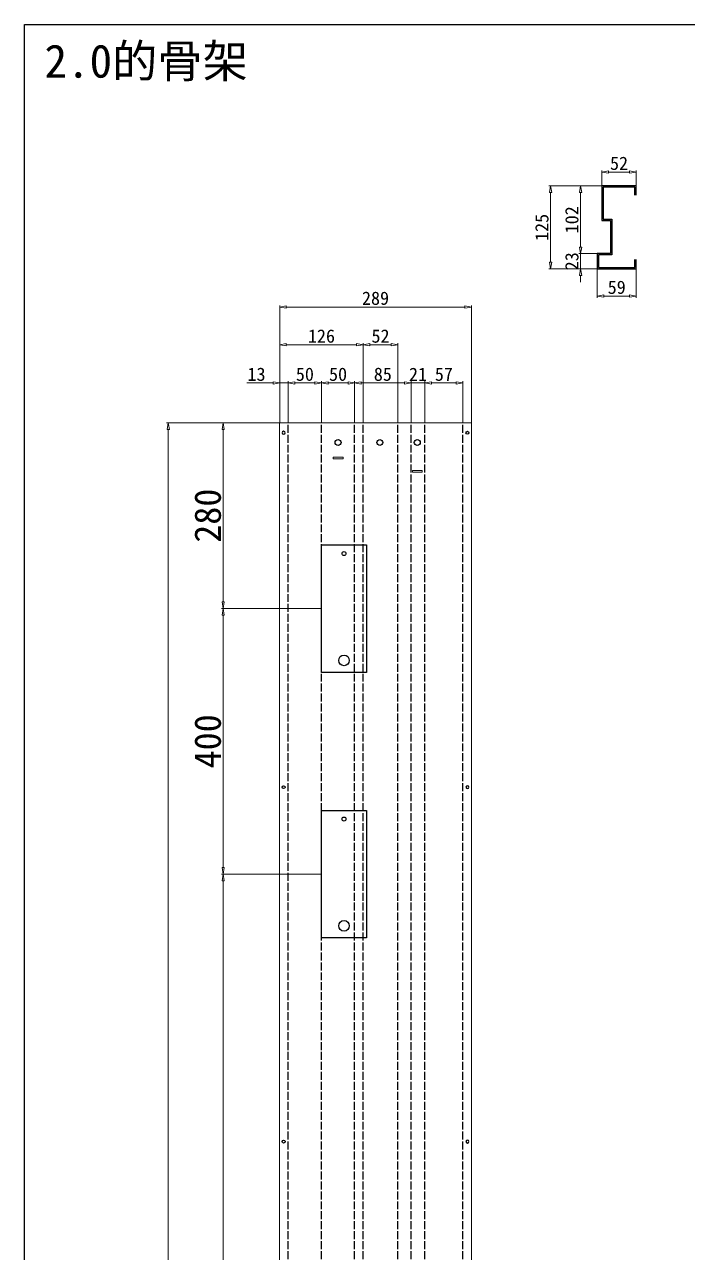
# Model space of a CAD drawing. Header units: millimetres. Extents: x -5145 to -179, y -6707 to -2962.
# Drawn here: x -5145 to -4146, y -4812 to -2962 of the extents above; entities that cross this region are included whole.
import ezdxf

# ---------------------------------------------------------------- set-up
doc = ezdxf.new("R2010")
doc.units = ezdxf.units.MM
doc.linetypes.add('ACAD_ISO02W100', pattern=[15, 12, -3])
for name, color, linetype in [('Cutting', 7, 'Continuous'), ('标注层', 7, 'Continuous'), ('绘图层', 7, 'Continuous')]:
    doc.layers.add(name, color=color, linetype=linetype)
doc.styles.get("Standard").update_dxf_attribs({"font": ''})
doc.styles.add('宋体', font='')
doc.styles.get('Standard').set_extended_font_data('SimSun')
doc.styles.get('宋体').set_extended_font_data('SimSun')
doc.dimstyles.new('ISO-25$0', dxfattribs={"dimtxt": 20, "dimasz": 10, "dimexe": 2.5, "dimexo": 0, "dimgap": 3.049991, "dimtad": 1, "dimdec": 1, "dimrnd": 0.001, "dimdsep": 46, "dimtxsty": 'Standard', "dimblk": 'CLOSEDBLANK', "dimcen": 0, "dimclrd": 4, "dimclre": 4, "dimclrt": 4, "dimazin": 3, "dimtm": 1e-09, "dimtfac": 0.707107, "dimtdec": 1, "dimtmove": 0, "dimatfit": 0, "dimldrblk": 'CLOSEDBLANK', "dimfxl": 1, "dimfrac": 2, "dimtolj": 1, "dimlwd": 9, "dimlwe": 9, "dimarcsym": 0})

# ---------------------------------------------------------------- blocks, each defined once
blk = doc.blocks.new('GK1')
blk.add_circle((0, 0), 2.25)
blk = doc.blocks.new('_ClosedBlank')
at = {"color": 0, "linetype": 'ByBlock', "lineweight": -2}
for p, q in [((-1, 0.17), (0, 0)), ((-1, 0.17), (-1, -0.17)), ((0, 0), (-1, -0.17))]:
    blk.add_line(p, q, dxfattribs=at)
blk = doc.blocks.new('*D3')
at = {"layer": 'Defpoints', "color": 0, "transparency": 16777216}
for p in [(-4760.7, -3561.9), (-4928.6, -6261.9), (-4760.7, -6261.9)]:
    blk.add_point(p, dxfattribs=at)
at = {"layer": '标注层', "color": 4, "lineweight": 9, "transparency": 16777216}
for p, q in [((-4760.7, -3561.9), (-4931.1, -3561.9)), ((-4928.6, -3571.9), (-4928.6, -6251.9)), ((-4760.7, -6261.9), (-4931.1, -6261.9))]:
    blk.add_line(p, q, dxfattribs=at)
at = {"layer": '标注层', "color": 4, "lineweight": 9, "transparency": 16777216, "xscale": 10, "yscale": 10, "zscale": 10}
for p, rotation in [((-4928.6, -3561.9), 90), ((-4928.6, -6261.9), 270)]:
    blk.add_blockref('_ClosedBlank', p, dxfattribs=dict(at, rotation=rotation))
at = {"layer": '标注层', "color": 7, "transparency": 16777216, "insert": (-4951.6, -4911.9), "char_height": 40, "attachment_point": 5, "rotation": 90, "style": '宋体'}
blk.add_mtext('\\A1;2700', dxfattribs=at)
blk = doc.blocks.new('*D4')
at = {"layer": 'Defpoints', "color": 0, "transparency": 16777216}
for p in [(-4223.2, -3184.1), (-4275.2, -3205.1), (-4223.2, -3205.1)]:
    blk.add_point(p, dxfattribs=at)
at = {"layer": '绘图层', "color": 4, "lineweight": 9, "transparency": 16777216}
for p, q in [((-4275.2, -3205.1), (-4275.2, -3181.6)), ((-4223.2, -3205.1), (-4223.2, -3181.6)), ((-4265.2, -3184.1), (-4233.2, -3184.1))]:
    blk.add_line(p, q, dxfattribs=at)
at = {"layer": '绘图层', "color": 4, "lineweight": 9, "transparency": 16777216, "xscale": 10, "yscale": 10, "zscale": 10, "rotation": 180}
blk.add_blockref('_ClosedBlank', (-4275.2, -3184.1), dxfattribs=at)
at = {"layer": '绘图层', "color": 4, "lineweight": 9, "transparency": 16777216, "xscale": 10, "yscale": 10, "zscale": 10}
blk.add_blockref('_ClosedBlank', (-4223.2, -3184.1), dxfattribs=at)
at = {"layer": '绘图层', "color": 7, "transparency": 16777216, "insert": (-4249.2, -3171.1), "char_height": 20, "attachment_point": 5}
blk.add_mtext('\\A1;52', dxfattribs=at)
blk = doc.blocks.new('*D5')
at = {"layer": 'Defpoints', "color": 0, "transparency": 16777216}
for p in [(-4282.2, -3330.1), (-4223.2, -3330.1), (-4223.2, -3371)]:
    blk.add_point(p, dxfattribs=at)
at = {"layer": '绘图层', "color": 4, "lineweight": 9, "transparency": 16777216}
for p, q in [((-4282.2, -3330.1), (-4282.2, -3373.5)), ((-4223.2, -3330.1), (-4223.2, -3373.5)), ((-4272.2, -3371), (-4233.2, -3371))]:
    blk.add_line(p, q, dxfattribs=at)
at = {"layer": '绘图层', "color": 4, "lineweight": 9, "transparency": 16777216, "xscale": 10, "yscale": 10, "zscale": 10, "rotation": 180}
blk.add_blockref('_ClosedBlank', (-4282.2, -3371), dxfattribs=at)
at = {"layer": '绘图层', "color": 4, "lineweight": 9, "transparency": 16777216, "xscale": 10, "yscale": 10, "zscale": 10}
blk.add_blockref('_ClosedBlank', (-4223.2, -3371), dxfattribs=at)
at = {"layer": '绘图层', "color": 7, "transparency": 16777216, "insert": (-4252.7, -3357.9), "char_height": 20, "attachment_point": 5}
blk.add_mtext('\\A1;59', dxfattribs=at)
blk = doc.blocks.new('*D45')
at = {"layer": 'Defpoints', "color": 0, "transparency": 16777216}
for p in [(-4275.2, -3205.1), (-4352.4, -3330.1), (-4282.2, -3330.1)]:
    blk.add_point(p, dxfattribs=at)
at = {"layer": '绘图层', "color": 4, "lineweight": 9, "transparency": 16777216}
for p, q in [((-4275.2, -3205.1), (-4354.9, -3205.1)), ((-4352.4, -3215.1), (-4352.4, -3320.1)), ((-4282.2, -3330.1), (-4354.9, -3330.1))]:
    blk.add_line(p, q, dxfattribs=at)
at = {"layer": '绘图层', "color": 4, "lineweight": 9, "transparency": 16777216, "xscale": 10, "yscale": 10, "zscale": 10}
for p, rotation in [((-4352.4, -3205.1), 90), ((-4352.4, -3330.1), 270)]:
    blk.add_blockref('_ClosedBlank', p, dxfattribs=dict(at, rotation=rotation))
at = {"layer": '绘图层', "color": 7, "transparency": 16777216, "insert": (-4365.4, -3267.6), "char_height": 20, "attachment_point": 5, "rotation": 90}
blk.add_mtext('\\A1;125', dxfattribs=at)
blk = doc.blocks.new('*D46')
at = {"layer": 'Defpoints', "color": 0, "transparency": 16777216}
for p in [(-4282.2, -3307.1), (-4307.1, -3330.1), (-4282.2, -3330.1)]:
    blk.add_point(p, dxfattribs=at)
at = {"layer": '绘图层', "color": 4, "lineweight": 9, "transparency": 16777216}
for p, q in [((-4307.1, -3297.1), (-4307.1, -3287.1)), ((-4282.2, -3307.1), (-4309.6, -3307.1)), ((-4307.1, -3307.1), (-4307.1, -3330.1)), ((-4282.2, -3330.1), (-4309.6, -3330.1)), ((-4307.1, -3340.1), (-4307.1, -3350.1))]:
    blk.add_line(p, q, dxfattribs=at)
at = {"layer": '绘图层', "color": 4, "lineweight": 9, "transparency": 16777216, "xscale": 10, "yscale": 10, "zscale": 10}
for p, rotation in [((-4307.1, -3307.1), 270), ((-4307.1, -3330.1), 90)]:
    blk.add_blockref('_ClosedBlank', p, dxfattribs=dict(at, rotation=rotation))
at = {"layer": '绘图层', "color": 7, "transparency": 16777216, "insert": (-4320.2, -3318.6), "char_height": 20, "attachment_point": 5, "rotation": 90}
blk.add_mtext('\\A1;23', dxfattribs=at)
blk = doc.blocks.new('*D21')
at = {"layer": 'Defpoints', "color": 0, "transparency": 16777216}
for p in [(-4307.1, -3205.1), (-4275.2, -3205.1), (-4282.2, -3307.1)]:
    blk.add_point(p, dxfattribs=at)
at = {"layer": '绘图层', "color": 4, "lineweight": 9, "transparency": 16777216}
for p, q in [((-4275.2, -3205.1), (-4309.6, -3205.1)), ((-4307.1, -3297.1), (-4307.1, -3215.1)), ((-4282.2, -3307.1), (-4309.6, -3307.1))]:
    blk.add_line(p, q, dxfattribs=at)
at = {"layer": '绘图层', "color": 4, "lineweight": 9, "transparency": 16777216, "xscale": 10, "yscale": 10, "zscale": 10}
for p, rotation in [((-4307.1, -3205.1), 90), ((-4307.1, -3307.1), 270)]:
    blk.add_blockref('_ClosedBlank', p, dxfattribs=dict(at, rotation=rotation))
at = {"layer": '绘图层', "color": 7, "transparency": 16777216, "insert": (-4320.2, -3256.1), "char_height": 20, "attachment_point": 5, "rotation": 90}
blk.add_mtext('\\A1;102', dxfattribs=at)
blk = doc.blocks.new('*D22')
at = {"layer": 'Defpoints', "color": 0, "transparency": 16777216}
for p in [(-4471.7, -3387.5), (-4760.7, -3561.9), (-4471.7, -3561.9)]:
    blk.add_point(p, dxfattribs=at)
at = {"layer": '标注层', "color": 4, "lineweight": 9, "transparency": 16777216}
for p, q in [((-4760.7, -3561.9), (-4760.7, -3385)), ((-4471.7, -3561.9), (-4471.7, -3385)), ((-4750.7, -3387.5), (-4481.7, -3387.5))]:
    blk.add_line(p, q, dxfattribs=at)
at = {"layer": '标注层', "color": 4, "lineweight": 9, "transparency": 16777216, "xscale": 10, "yscale": 10, "zscale": 10, "rotation": 180}
blk.add_blockref('_ClosedBlank', (-4760.7, -3387.5), dxfattribs=at)
at = {"layer": '标注层', "color": 4, "lineweight": 9, "transparency": 16777216, "xscale": 10, "yscale": 10, "zscale": 10}
blk.add_blockref('_ClosedBlank', (-4471.7, -3387.5), dxfattribs=at)
at = {"layer": '标注层', "color": 7, "transparency": 16777216, "insert": (-4616.2, -3374.4), "char_height": 20, "attachment_point": 5}
blk.add_mtext('\\A1;289', dxfattribs=at)
blk = doc.blocks.new('*D56')
at = {"layer": 'Defpoints', "color": 0, "transparency": 16777216}
for p in [(-4634.7, -3444.4), (-4760.7, -3561.9), (-4634.7, -3561.9)]:
    blk.add_point(p, dxfattribs=at)
at = {"layer": '标注层', "color": 4, "lineweight": 9, "transparency": 16777216}
for p, q in [((-4760.7, -3561.9), (-4760.7, -3441.9)), ((-4750.7, -3444.4), (-4644.7, -3444.4)), ((-4634.7, -3561.9), (-4634.7, -3441.9))]:
    blk.add_line(p, q, dxfattribs=at)
at = {"layer": '标注层', "color": 4, "lineweight": 9, "transparency": 16777216, "xscale": 10, "yscale": 10, "zscale": 10, "rotation": 180}
blk.add_blockref('_ClosedBlank', (-4760.7, -3444.4), dxfattribs=at)
at = {"layer": '标注层', "color": 4, "lineweight": 9, "transparency": 16777216, "xscale": 10, "yscale": 10, "zscale": 10}
blk.add_blockref('_ClosedBlank', (-4634.7, -3444.4), dxfattribs=at)
at = {"layer": '标注层', "color": 7, "transparency": 16777216, "insert": (-4697.7, -3431.4), "char_height": 20, "attachment_point": 5}
blk.add_mtext('\\A1;126', dxfattribs=at)
blk = doc.blocks.new('*D57')
at = {"layer": 'Defpoints', "color": 0, "transparency": 16777216}
for p in [(-4582.7, -3444.4), (-4634.7, -3561.9), (-4582.7, -3561.9)]:
    blk.add_point(p, dxfattribs=at)
at = {"layer": '标注层', "color": 4, "lineweight": 9, "transparency": 16777216}
for p, q in [((-4634.7, -3561.9), (-4634.7, -3441.9)), ((-4624.7, -3444.4), (-4592.7, -3444.4)), ((-4582.7, -3561.9), (-4582.7, -3441.9))]:
    blk.add_line(p, q, dxfattribs=at)
at = {"layer": '标注层', "color": 4, "lineweight": 9, "transparency": 16777216, "xscale": 10, "yscale": 10, "zscale": 10, "rotation": 180}
blk.add_blockref('_ClosedBlank', (-4634.7, -3444.4), dxfattribs=at)
at = {"layer": '标注层', "color": 4, "lineweight": 9, "transparency": 16777216, "xscale": 10, "yscale": 10, "zscale": 10}
blk.add_blockref('_ClosedBlank', (-4582.7, -3444.4), dxfattribs=at)
at = {"layer": '标注层', "color": 7, "transparency": 16777216, "insert": (-4608.7, -3431.4), "char_height": 20, "attachment_point": 5}
blk.add_mtext('\\A1;52', dxfattribs=at)
blk = doc.blocks.new('*D58')
at = {"layer": 'Defpoints', "color": 0, "transparency": 16777216}
for p in [(-4760.7, -3501.9), (-4760.7, -3561.9), (-4747.7, -3561.9)]:
    blk.add_point(p, dxfattribs=at)
at = {"layer": '标注层', "color": 4, "lineweight": 9, "transparency": 16777216}
for p, q in [((-4770.7, -3501.9), (-4810.4, -3501.9)), ((-4760.7, -3561.9), (-4760.7, -3499.4)), ((-4747.7, -3501.9), (-4760.7, -3501.9)), ((-4747.7, -3561.9), (-4747.7, -3499.4)), ((-4737.7, -3501.9), (-4727.7, -3501.9))]:
    blk.add_line(p, q, dxfattribs=at)
at = {"layer": '标注层', "color": 4, "lineweight": 9, "transparency": 16777216, "xscale": 10, "yscale": 10, "zscale": 10}
blk.add_blockref('_ClosedBlank', (-4760.7, -3501.9), dxfattribs=at)
at = {"layer": '标注层', "color": 4, "lineweight": 9, "transparency": 16777216, "xscale": 10, "yscale": 10, "zscale": 10, "rotation": 180}
blk.add_blockref('_ClosedBlank', (-4747.7, -3501.9), dxfattribs=at)
at = {"layer": '标注层', "color": 7, "transparency": 16777216, "insert": (-4795.6, -3488.9), "char_height": 20, "attachment_point": 5}
blk.add_mtext('\\A1;13', dxfattribs=at)
blk = doc.blocks.new('*D59')
at = {"layer": 'Defpoints', "color": 0, "transparency": 16777216}
for p in [(-4697.7, -3501.9), (-4747.7, -3561.9), (-4697.7, -3561.9)]:
    blk.add_point(p, dxfattribs=at)
at = {"layer": '标注层', "color": 4, "lineweight": 9, "transparency": 16777216}
for p, q in [((-4747.7, -3561.9), (-4747.7, -3499.4)), ((-4737.7, -3501.9), (-4707.7, -3501.9)), ((-4697.7, -3561.9), (-4697.7, -3499.4))]:
    blk.add_line(p, q, dxfattribs=at)
at = {"layer": '标注层', "color": 4, "lineweight": 9, "transparency": 16777216, "xscale": 10, "yscale": 10, "zscale": 10, "rotation": 180}
blk.add_blockref('_ClosedBlank', (-4747.7, -3501.9), dxfattribs=at)
at = {"layer": '标注层', "color": 4, "lineweight": 9, "transparency": 16777216, "xscale": 10, "yscale": 10, "zscale": 10}
blk.add_blockref('_ClosedBlank', (-4697.7, -3501.9), dxfattribs=at)
at = {"layer": '标注层', "color": 7, "transparency": 16777216, "insert": (-4722.7, -3488.9), "char_height": 20, "attachment_point": 5}
blk.add_mtext('\\A1;50', dxfattribs=at)
blk = doc.blocks.new('*D60')
at = {"layer": 'Defpoints', "color": 0, "transparency": 16777216}
for p in [(-4647.7, -3501.9), (-4697.7, -3561.9), (-4647.7, -3561.9)]:
    blk.add_point(p, dxfattribs=at)
at = {"layer": '标注层', "color": 4, "lineweight": 9, "transparency": 16777216}
for p, q in [((-4697.7, -3561.9), (-4697.7, -3499.4)), ((-4687.7, -3501.9), (-4657.7, -3501.9)), ((-4647.7, -3561.9), (-4647.7, -3499.4))]:
    blk.add_line(p, q, dxfattribs=at)
at = {"layer": '标注层', "color": 4, "lineweight": 9, "transparency": 16777216, "xscale": 10, "yscale": 10, "zscale": 10, "rotation": 180}
blk.add_blockref('_ClosedBlank', (-4697.7, -3501.9), dxfattribs=at)
at = {"layer": '标注层', "color": 4, "lineweight": 9, "transparency": 16777216, "xscale": 10, "yscale": 10, "zscale": 10}
blk.add_blockref('_ClosedBlank', (-4647.7, -3501.9), dxfattribs=at)
at = {"layer": '标注层', "color": 7, "transparency": 16777216, "insert": (-4672.7, -3488.9), "char_height": 20, "attachment_point": 5}
blk.add_mtext('\\A1;50', dxfattribs=at)
blk = doc.blocks.new('*D61')
at = {"layer": 'Defpoints', "color": 0, "transparency": 16777216}
for p in [(-4562.7, -3501.9), (-4647.7, -3561.9), (-4562.7, -3561.9)]:
    blk.add_point(p, dxfattribs=at)
at = {"layer": '标注层', "color": 4, "lineweight": 9, "transparency": 16777216}
for p, q in [((-4647.7, -3561.9), (-4647.7, -3499.4)), ((-4637.7, -3501.9), (-4572.7, -3501.9)), ((-4562.7, -3561.9), (-4562.7, -3499.4))]:
    blk.add_line(p, q, dxfattribs=at)
at = {"layer": '标注层', "color": 4, "lineweight": 9, "transparency": 16777216, "xscale": 10, "yscale": 10, "zscale": 10, "rotation": 180}
blk.add_blockref('_ClosedBlank', (-4647.7, -3501.9), dxfattribs=at)
at = {"layer": '标注层', "color": 4, "lineweight": 9, "transparency": 16777216, "xscale": 10, "yscale": 10, "zscale": 10}
blk.add_blockref('_ClosedBlank', (-4562.7, -3501.9), dxfattribs=at)
at = {"layer": '标注层', "color": 7, "transparency": 16777216, "insert": (-4605.2, -3488.9), "char_height": 20, "attachment_point": 5}
blk.add_mtext('\\A1;85', dxfattribs=at)
blk = doc.blocks.new('*D62')
at = {"layer": 'Defpoints', "color": 0, "transparency": 16777216}
for p in [(-4541.7, -3501.9), (-4562.7, -3561.9), (-4541.7, -3561.9)]:
    blk.add_point(p, dxfattribs=at)
at = {"layer": '标注层', "color": 4, "lineweight": 9, "transparency": 16777216}
for p, q in [((-4572.7, -3501.9), (-4582.7, -3501.9)), ((-4562.7, -3561.9), (-4562.7, -3499.4)), ((-4562.7, -3501.9), (-4541.7, -3501.9)), ((-4541.7, -3561.9), (-4541.7, -3499.4)), ((-4531.7, -3501.9), (-4521.7, -3501.9))]:
    blk.add_line(p, q, dxfattribs=at)
at = {"layer": '标注层', "color": 4, "lineweight": 9, "transparency": 16777216, "xscale": 10, "yscale": 10, "zscale": 10}
blk.add_blockref('_ClosedBlank', (-4562.7, -3501.9), dxfattribs=at)
at = {"layer": '标注层', "color": 4, "lineweight": 9, "transparency": 16777216, "xscale": 10, "yscale": 10, "zscale": 10, "rotation": 180}
blk.add_blockref('_ClosedBlank', (-4541.7, -3501.9), dxfattribs=at)
at = {"layer": '标注层', "color": 7, "transparency": 16777216, "insert": (-4552.2, -3488.9), "char_height": 20, "attachment_point": 5}
blk.add_mtext('\\A1;21', dxfattribs=at)
blk = doc.blocks.new('*D63')
at = {"layer": 'Defpoints', "color": 0, "transparency": 16777216}
for p in [(-4484.7, -3501.9), (-4541.7, -3561.9), (-4484.7, -3561.9)]:
    blk.add_point(p, dxfattribs=at)
at = {"layer": '标注层', "color": 4, "lineweight": 9, "transparency": 16777216}
for p, q in [((-4541.7, -3561.9), (-4541.7, -3499.4)), ((-4531.7, -3501.9), (-4494.7, -3501.9)), ((-4484.7, -3561.9), (-4484.7, -3499.4))]:
    blk.add_line(p, q, dxfattribs=at)
at = {"layer": '标注层', "color": 4, "lineweight": 9, "transparency": 16777216, "xscale": 10, "yscale": 10, "zscale": 10, "rotation": 180}
blk.add_blockref('_ClosedBlank', (-4541.7, -3501.9), dxfattribs=at)
at = {"layer": '标注层', "color": 4, "lineweight": 9, "transparency": 16777216, "xscale": 10, "yscale": 10, "zscale": 10}
blk.add_blockref('_ClosedBlank', (-4484.7, -3501.9), dxfattribs=at)
at = {"layer": '标注层', "color": 7, "transparency": 16777216, "insert": (-4513.2, -3488.9), "char_height": 20, "attachment_point": 5}
blk.add_mtext('\\A1;57', dxfattribs=at)
blk = doc.blocks.new('*D64')
at = {"layer": 'Defpoints', "color": 0, "transparency": 16777216}
for p in [(-4760.7, -3561.9), (-4845.9, -3841.9), (-4697.7, -3841.9)]:
    blk.add_point(p, dxfattribs=at)
at = {"layer": '标注层', "color": 4, "lineweight": 9, "transparency": 16777216}
for p, q in [((-4760.7, -3561.9), (-4848.4, -3561.9)), ((-4845.9, -3571.9), (-4845.9, -3831.9)), ((-4697.7, -3841.9), (-4848.4, -3841.9))]:
    blk.add_line(p, q, dxfattribs=at)
at = {"layer": '标注层', "color": 4, "lineweight": 9, "transparency": 16777216, "xscale": 10, "yscale": 10, "zscale": 10}
for p, rotation in [((-4845.9, -3561.9), 90), ((-4845.9, -3841.9), 270)]:
    blk.add_blockref('_ClosedBlank', p, dxfattribs=dict(at, rotation=rotation))
at = {"layer": '标注层', "color": 7, "transparency": 16777216, "insert": (-4869, -3701.9), "char_height": 40, "attachment_point": 5, "rotation": 90}
blk.add_mtext('\\A1;280', dxfattribs=at)
blk = doc.blocks.new('*D65')
at = {"layer": 'Defpoints', "color": 0, "transparency": 16777216}
for p in [(-4697.7, -3841.9), (-4845.9, -4241.9), (-4697.7, -4241.9)]:
    blk.add_point(p, dxfattribs=at)
at = {"layer": '标注层', "color": 4, "lineweight": 9, "transparency": 16777216}
for p, q in [((-4697.7, -3841.9), (-4848.4, -3841.9)), ((-4845.9, -3851.9), (-4845.9, -4231.9)), ((-4697.7, -4241.9), (-4848.4, -4241.9))]:
    blk.add_line(p, q, dxfattribs=at)
at = {"layer": '标注层', "color": 4, "lineweight": 9, "transparency": 16777216, "xscale": 10, "yscale": 10, "zscale": 10}
for p, rotation in [((-4845.9, -3841.9), 90), ((-4845.9, -4241.9), 270)]:
    blk.add_blockref('_ClosedBlank', p, dxfattribs=dict(at, rotation=rotation))
at = {"layer": '标注层', "color": 7, "transparency": 16777216, "insert": (-4869, -4041.9), "char_height": 40, "attachment_point": 5, "rotation": 90}
blk.add_mtext('\\A1;400', dxfattribs=at)
blk = doc.blocks.new('*D34')
at = {"layer": 'Defpoints', "color": 0, "transparency": 16777216}
for p in [(-4845.9, -4241.9), (-4697.7, -4241.9), (-4697.7, -5981.9)]:
    blk.add_point(p, dxfattribs=at)
at = {"layer": '标注层', "color": 4, "lineweight": 9, "transparency": 16777216}
for p, q in [((-4697.7, -4241.9), (-4848.4, -4241.9)), ((-4845.9, -5971.9), (-4845.9, -4251.9)), ((-4697.7, -5981.9), (-4848.4, -5981.9))]:
    blk.add_line(p, q, dxfattribs=at)
at = {"layer": '标注层', "color": 4, "lineweight": 9, "transparency": 16777216, "xscale": 10, "yscale": 10, "zscale": 10}
for p, rotation in [((-4845.9, -4241.9), 90), ((-4845.9, -5981.9), 270)]:
    blk.add_blockref('_ClosedBlank', p, dxfattribs=dict(at, rotation=rotation))
at = {"layer": '标注层', "color": 7, "transparency": 16777216, "insert": (-4869, -5111.9), "char_height": 40, "attachment_point": 5, "rotation": 90}
blk.add_mtext('\\A1;1740', dxfattribs=at)

msp = doc.modelspace()

# ---------------------------------------------------------------- linework, layer by layer
at = {"color": 7, "linetype": 'Continuous', "lineweight": 15}
for p, q in [((-4760.73, -6261.94), (-4760.73, -3561.94)), ((-4760.73, -3561.94), (-4471.73, -3561.94)), ((-4471.73, -6261.94), (-4471.73, -3561.94)), ((-4680.23, -3616.14), (-4680.23, -3613.64)), ((-4680.23, -3613.64), (-4665.23, -3613.64)), ((-4665.23, -3616.14), (-4680.23, -3616.14)), ((-4665.23, -3613.64), (-4665.23, -3616.14)), ((-4560.73, -3633.64), (-4560.73, -3636.14)), ((-4545.73, -3633.64), (-4560.73, -3633.64)), ((-4560.73, -3636.14), (-4545.73, -3636.14)), ((-4545.73, -3636.14), (-4545.73, -3633.64))]:
    msp.add_line(p, q, dxfattribs=at)
at = {"layer": '标注层', "color": 5, "linetype": 'ACAD_ISO02W100'}
for p, q in [((-4747.73, -6261.94), (-4747.73, -3561.94)), ((-4697.73, -6261.94), (-4697.73, -3561.94)), ((-4647.73, -6261.94), (-4647.73, -3561.94)), ((-4562.73, -6261.94), (-4562.73, -3561.94)), ((-4541.73, -6261.94), (-4541.73, -3561.94)), ((-4484.73, -6261.94), (-4484.73, -3561.94))]:
    msp.add_line(p, q, dxfattribs=at)
at = {"layer": '标注层', "color": 6, "linetype": 'ACAD_ISO02W100'}
for p, q in [((-4634.73, -6261.94), (-4634.73, -3561.94)), ((-4582.73, -6261.94), (-4582.73, -3561.94))]:
    msp.add_line(p, q, dxfattribs=at)
at = {"layer": '绘图层', "color": 5}
msp.add_lwpolyline([(-5145.23, -2961.94), (-3045.23, -2961.94), (-3045.23, -6661.94), (-5145.23, -6661.94)], close=True, dxfattribs=at)
at = {"layer": '绘图层'}
for points in [[(-4223.16, -3219.05), (-4223.16, -3205.05), (-4275.16, -3205.05), (-4275.16, -3257.05), (-4262.16, -3257.05), (-4262.16, -3307.05), (-4282.16, -3307.05), (-4282.16, -3330.05), (-4223.16, -3330.05), (-4223.16, -3316.05)], [(-4225.16, -3219.05), (-4225.16, -3207.05), (-4273.16, -3207.05), (-4273.16, -3255.05), (-4260.16, -3255.05), (-4260.16, -3309.05), (-4280.16, -3309.05), (-4280.16, -3328.05), (-4225.16, -3328.05), (-4225.16, -3316.05)]]:
    msp.add_lwpolyline(points, dxfattribs=at)
at = {"layer": '绘图层', "color": 1}
for points in [[(-4697.73, -3745.94), (-4629.73, -3745.94), (-4629.73, -3937.94), (-4697.73, -3937.94)], [(-4697.73, -4145.94), (-4629.73, -4145.94), (-4629.73, -4337.94), (-4697.73, -4337.94)]]:
    msp.add_lwpolyline(points, close=True, dxfattribs=at)
at = {"layer": '绘图层'}
for centre, radius in [((-4672.73, -3591.64), 4.5), ((-4609.73, -3591.64), 4.5), ((-4553.23, -3591.64), 4.5), ((-4663.73, -3758.94), 3), ((-4663.73, -3919.94), 8), ((-4663.73, -4158.94), 3), ((-4663.73, -4319.94), 8)]:
    msp.add_circle(centre, radius, dxfattribs=at)

# ---------------------------------------------------------------- block references
at = {"layer": 'Cutting', "xscale": -1}
msp.add_blockref('GK1', (-4754.73, -3576.94), dxfattribs=at)
at = {"layer": 'Cutting'}
msp.add_blockref('GK1', (-4477.73, -3576.94), dxfattribs=at)
at = {"layer": 'Cutting', "rotation": 180}
for p in [(-4754.73, -4110.94), (-4754.73, -4644.94)]:
    msp.add_blockref('GK1', p, dxfattribs=at)
at = {"layer": 'Cutting', "xscale": -1, "rotation": 180}
for p in [(-4477.73, -4110.94), (-4477.73, -4644.94)]:
    msp.add_blockref('GK1', p, dxfattribs=at)

# ---------------------------------------------------------------- texts
at = {"layer": '绘图层', "insert": (-5115.23, -2991.94), "char_height": 50, "width": 1244.0265, "attachment_point": 1}
msp.add_mtext('2.0的骨架', dxfattribs=at)

# ---------------------------------------------------------------- dimensions: what is measured, and where the dimension line sits
at = {"layer": '标注层'}
for base, p1, p2, picture, middle in [((-4471.73, -3387.45), (-4760.73, -3561.94), (-4471.73, -3561.94), '*D22', (-4616.23, -3374.4)), ((-4634.73, -3444.41), (-4760.73, -3561.94), (-4634.73, -3561.94), '*D56', (-4697.73, -3431.36)), ((-4582.73, -3444.41), (-4634.73, -3561.94), (-4582.73, -3561.94), '*D57', (-4608.73, -3431.36)), ((-4760.73, -3501.92), (-4747.73, -3561.94), (-4760.73, -3561.94), '*D58', (-4795.57, -3488.87)), ((-4697.73, -3501.92), (-4747.73, -3561.94), (-4697.73, -3561.94), '*D59', (-4722.73, -3488.87)), ((-4647.73, -3501.92), (-4697.73, -3561.94), (-4647.73, -3561.94), '*D60', (-4672.73, -3488.87)), ((-4562.73, -3501.92), (-4647.73, -3561.94), (-4562.73, -3561.94), '*D61', (-4605.23, -3488.87)), ((-4484.73, -3501.92), (-4541.73, -3561.94), (-4484.73, -3561.94), '*D63', (-4513.23, -3488.87))]:
    dim = msp.add_linear_dim(base=base, p1=p1, p2=p2, dimstyle='ISO-25$0', override={"dimclrt": 7}, dxfattribs=at)
    dim.commit()
    dim.dimension.update_dxf_attribs({"geometry": picture, "text_midpoint": middle})
dim = msp.add_linear_dim(base=(-4541.73, -3501.92), p1=(-4562.73, -3561.94), p2=(-4541.73, -3561.94), dimstyle='ISO-25$0', override={"dimclrt": 7}, dxfattribs=at)
dim.commit()
dim.dimension.update_dxf_attribs({"geometry": '*D62', "text_midpoint": (-4552.23, -3501.92), "dimtype": 128})
for base, p1, p2, angle, override, picture, middle in [((-4928.57, -6261.94), (-4760.73, -3561.94), (-4760.73, -6261.94), 90, {"dimtxt": 40, "dimtxsty": '宋体', "dimclrt": 7}, '*D3', (-4951.62, -4911.94)), ((-4845.9, -3841.94), (-4760.73, -3561.94), (-4697.73, -3841.94), 90, {"dimtxt": 40, "dimclrt": 7}, '*D64', (-4868.95, -3701.94)), ((-4845.9, -4241.94), (-4697.73, -3841.94), (-4697.73, -4241.94), 90, {"dimtxt": 40, "dimclrt": 7}, '*D65', (-4868.95, -4041.94)), ((-4845.9, -4241.94), (-4697.73, -5981.94), (-4697.73, -4241.94), 270, {"dimtxt": 40, "dimclrt": 7}, '*D34', (-4868.95, -5111.94))]:
    dim = msp.add_linear_dim(base=base, p1=p1, p2=p2, angle=angle, dimstyle='ISO-25$0', override=override, dxfattribs=at)
    dim.commit()
    dim.dimension.update_dxf_attribs({"geometry": picture, "text_midpoint": middle})
at = {"layer": '绘图层'}
for base, p1, p2, picture, middle in [((-4223.16, -3184.13), (-4275.16, -3205.05), (-4223.16, -3205.05), '*D4', (-4249.16, -3171.08)), ((-4223.16, -3370.99), (-4282.16, -3330.05), (-4223.16, -3330.05), '*D5', (-4252.66, -3357.94))]:
    dim = msp.add_linear_dim(base=base, p1=p1, p2=p2, dimstyle='ISO-25$0', override={"dimclrt": 7}, dxfattribs=at)
    dim.commit()
    dim.dimension.update_dxf_attribs({"geometry": picture, "text_midpoint": middle})
for base, p1, p2, picture, middle in [((-4352.35, -3330.05), (-4275.16, -3205.05), (-4282.16, -3330.05), '*D45', (-4365.4, -3267.55)), ((-4307.11, -3205.05), (-4282.16, -3307.05), (-4275.16, -3205.05), '*D21', (-4320.16, -3256.05))]:
    dim = msp.add_linear_dim(base=base, p1=p1, p2=p2, angle=90, dimstyle='ISO-25$0', override={"dimclrt": 7}, dxfattribs=at)
    dim.commit()
    dim.dimension.update_dxf_attribs({"geometry": picture, "text_midpoint": middle})
dim = msp.add_linear_dim(base=(-4307.11, -3330.05), p1=(-4282.16, -3307.05), p2=(-4282.16, -3330.05), angle=90, dimstyle='ISO-25$0', override={"dimclrt": 7}, dxfattribs=at)
dim.commit()
dim.dimension.update_dxf_attribs({"geometry": '*D46', "text_midpoint": (-4307.11, -3318.55), "dimtype": 128})

doc.saveas('drawing.dxf')
